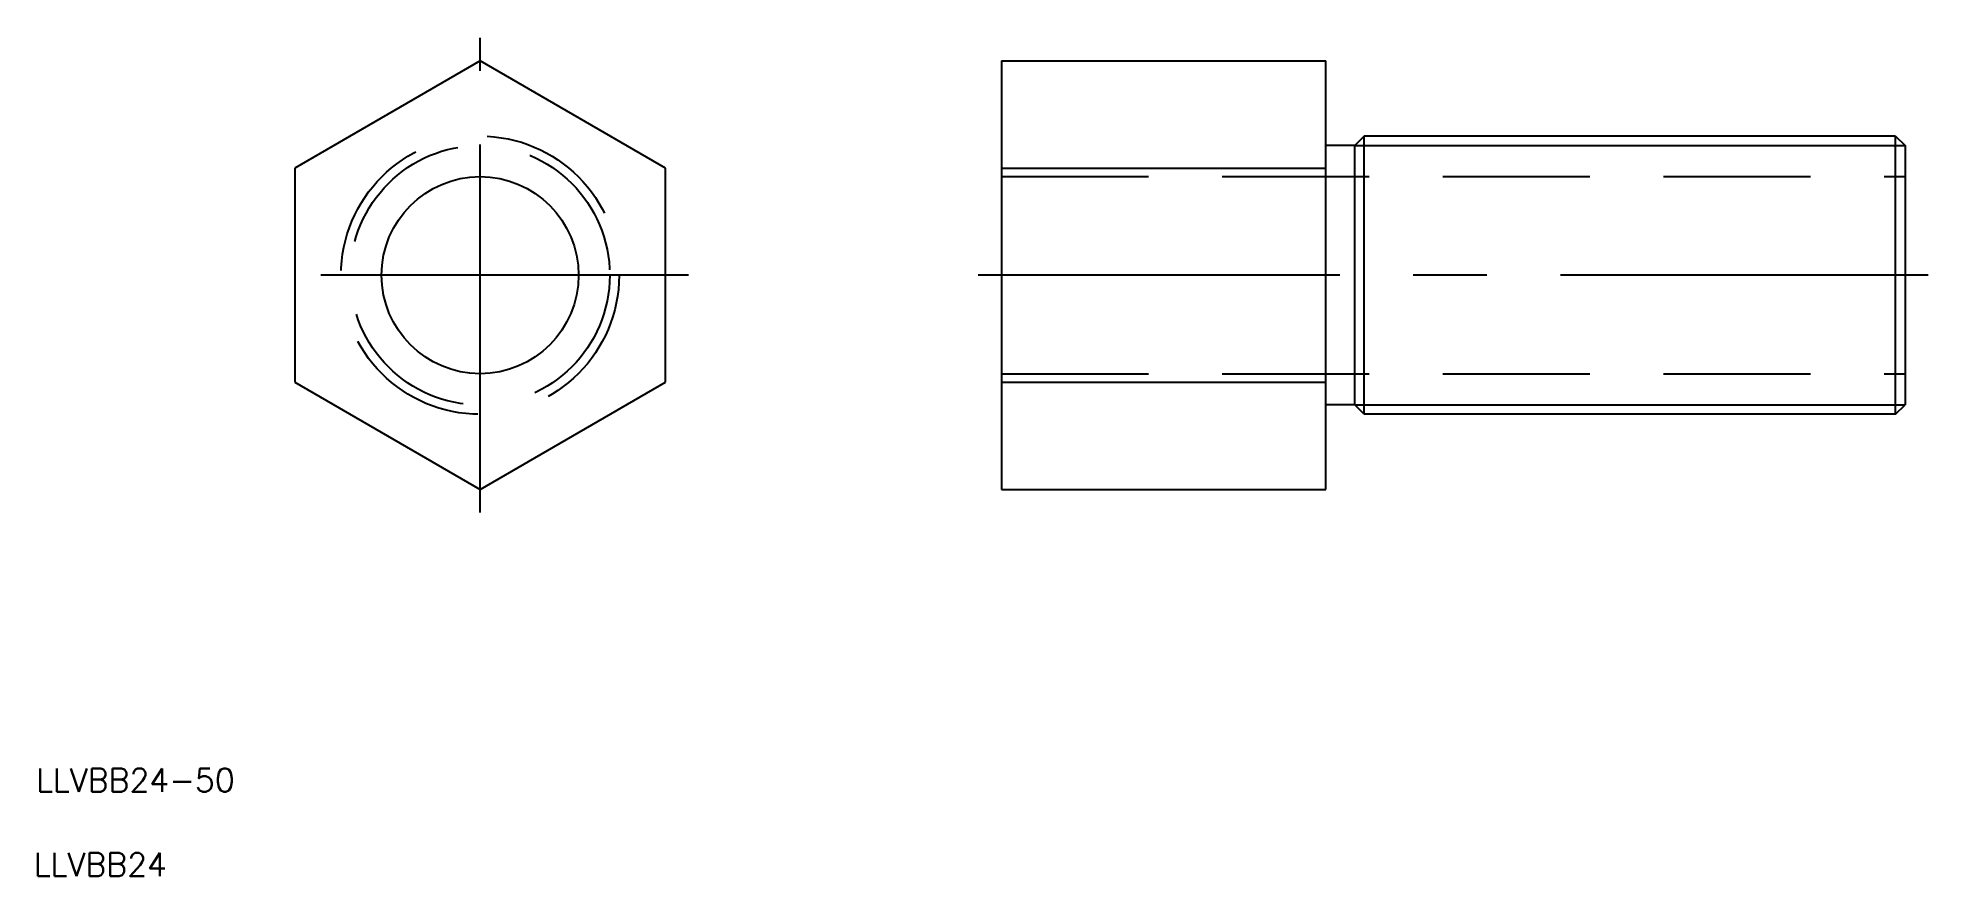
# Model space of a CAD drawing. Extents: x -38 to 125, y -52 to 20.
import ezdxf

# ---------------------------------------------------------------- set-up
doc = ezdxf.new("R2010")
doc.units = 0
doc.linetypes.add('CENTER', pattern=[50.8, 31.75, -6.35, 6.35, -6.35])
doc.linetypes.add('DASHED', pattern=[19.05, 12.7, -6.35])
doc.layers.get('0').update_dxf_attribs({"linetype": 'CONTINUOUS'})
doc.layers.add('CENTER', color=1, linetype='CENTER')
doc.styles.get("Standard").update_dxf_attribs({"font": 'txt.shx', "height": 3, "bigfont": 'bigfont.shx'})

msp = doc.modelspace()

# ---------------------------------------------------------------- linework, layer by layer
at = {"color": 7, "linetype": 'CONTINUOUS'}
for p, q in [((0, 18.48), (-16, 9.24)), ((16, 9.24), (0, 18.48)), ((45, 18.48), (45, -18.48)), ((45, 18.48), (73, 18.48)), ((73, -18.48), (73, 18.48)), ((76.31, 12), (75.5, 11.19)), ((122.19, 12), (76.31, 12)), ((76.31, -12), (76.31, 12)), ((122.19, -12), (122.19, 12)), ((122.19, 12), (123, 11.19)), ((75.5, 11.19), (73, 11.19)), ((75.5, -11.19), (75.5, 11.19)), ((123, 11.19), (123, -11.19)), ((-16, 9.24), (-16, -9.24)), ((16, -9.24), (16, 9.24)), ((45, 9.24), (73, 9.24)), ((-16, -9.24), (0, -18.48)), ((0, -18.48), (16, -9.24)), ((45, -9.24), (73, -9.24)), ((75.5, -11.19), (73, -11.19)), ((76.31, -12), (75.5, -11.19)), ((122.19, -12), (123, -11.19)), ((122.19, -12), (76.31, -12)), ((45, -18.48), (73, -18.48))]:
    msp.add_line(p, q, dxfattribs=at)
at = {"color": 3, "linetype": 'CONTINUOUS'}
for p, q in [((75.5, 11.19), (123, 11.19)), ((75.5, -11.19), (123, -11.19))]:
    msp.add_line(p, q, dxfattribs=at)
at = {"color": 3, "linetype": 'DASHED'}
for p, q in [((45, 8.5), (123, 8.5)), ((45, -8.5), (123, -8.5))]:
    msp.add_line(p, q, dxfattribs=at)
for radius in [12, 11.19]:
    msp.add_circle((0, 0), radius, dxfattribs=at)
at = {"color": 7, "linetype": 'CONTINUOUS'}
msp.add_circle((0, 0), 8.5, dxfattribs=at)
at = {"layer": 'CENTER', "color": 1, "linetype": 'CENTER'}
for p, q in [((0, -20.48), (0, 20.48)), ((18, 0), (-18, 0)), ((125, 0), (43, 0))]:
    msp.add_line(p, q, dxfattribs=at)

# ---------------------------------------------------------------- texts
at = {"color": 7, "linetype": 'CONTINUOUS'}
for s, p in [('LLVBB24-50', (-38.32, -44.56)), ('LLVBB24', (-38.52, -51.84))]:
    msp.add_text(s, height=2, dxfattribs=at).set_placement(p)

doc.saveas('drawing.dxf')
